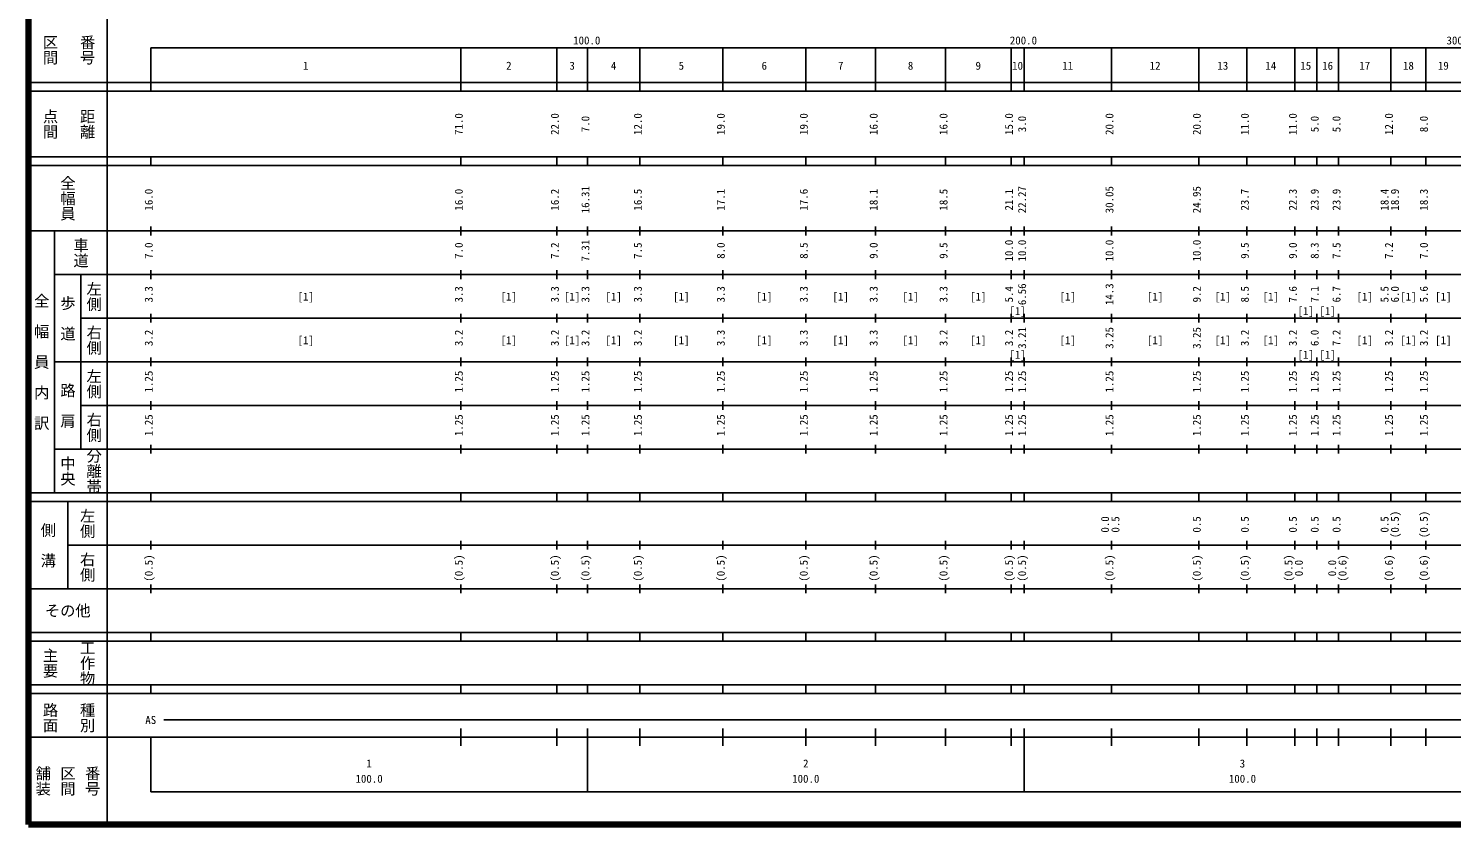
# Model space of a CAD drawing. Units: millimetres on the paper, enlarged 1000 times. Extents: x 40000 to 680000, y 20000 to 380000.
# Drawn here: x 40000 to 365881, y 20000 to 202409 of the extents above; entities that cross this region are included whole.
import ezdxf
from ezdxf.enums import TextEntityAlignment as Align

# ---------------------------------------------------------------- set-up
doc = ezdxf.new("R2010")
doc.units = ezdxf.units.MM
doc.header["$LTSCALE"] = 1000
doc.layers.add('M-TTL', color=2, linetype='Continuous', lineweight=140)
doc.layers.add('M-TTL-BAND', color=7, linetype='Continuous', lineweight=25)
doc.styles.add('@ＭＳ ゴシック', font='')
doc.styles.add('ＭＳ ゴシック', font='')
doc.styles.get('@ＭＳ ゴシック').set_extended_font_data('@MS Gothic')
doc.styles.get('ＭＳ ゴシック').set_extended_font_data('MS Gothic')

msp = doc.modelspace()

# ---------------------------------------------------------------- linework, layer by layer
at = {"layer": 'M-TTL'}
for p, q in [((40000, 380000), (40000, 20000)), ((40000, 20000), (680000, 20000))]:
    msp.add_line(p, q, dxfattribs=at)
at = {"layer": 'M-TTL-BAND'}
for p, q in [((58000, 370000), (58000, 20000)), ((68000, 198000), (579000, 198000)), ((68000, 198000), (68000, 188000)), ((139000, 188000), (139000, 198000)), ((161000, 188000), (161000, 198000)), ((168000, 188000), (168000, 198000)), ((180000, 188000), (180000, 198000)), ((199000, 188000), (199000, 198000)), ((218000, 188000), (218000, 198000)), ((234000, 188000), (234000, 198000)), ((250000, 188000), (250000, 198000)), ((265000, 188000), (265000, 198000)), ((268000, 188000), (268000, 198000)), ((288000, 188000), (288000, 198000)), ((308000, 188000), (308000, 198000)), ((319000, 188000), (319000, 198000)), ((330000, 188000), (330000, 198000)), ((335000, 188000), (335000, 198000)), ((340000, 188000), (340000, 198000)), ((352000, 188000), (352000, 198000)), ((360000, 188000), (360000, 198000)), ((40000, 190000), (579000, 190000)), ((40000, 188000), (579000, 188000)), ((40000, 173000), (579000, 173000)), ((68000, 171000), (68000, 173000)), ((139000, 171000), (139000, 173000)), ((161000, 171000), (161000, 173000)), ((168000, 171000), (168000, 173000)), ((180000, 171000), (180000, 173000)), ((199000, 171000), (199000, 173000)), ((218000, 171000), (218000, 173000)), ((234000, 171000), (234000, 173000)), ((250000, 171000), (250000, 173000)), ((265000, 171000), (265000, 173000)), ((268000, 171000), (268000, 173000)), ((288000, 171000), (288000, 173000)), ((308000, 171000), (308000, 173000)), ((319000, 171000), (319000, 173000)), ((330000, 171000), (330000, 173000)), ((335000, 171000), (335000, 173000)), ((340000, 171000), (340000, 173000)), ((352000, 171000), (352000, 173000)), ((360000, 171000), (360000, 173000)), ((40000, 171000), (579000, 171000)), ((68000, 155000), (68000, 157000)), ((139000, 155000), (139000, 157000)), ((161000, 155000), (161000, 157000)), ((168000, 155000), (168000, 157000)), ((180000, 155000), (180000, 157000)), ((199000, 155000), (199000, 157000)), ((218000, 155000), (218000, 157000)), ((234000, 155000), (234000, 157000)), ((250000, 155000), (250000, 157000)), ((265000, 155000), (265000, 157000)), ((268000, 155000), (268000, 157000)), ((288000, 155000), (288000, 157000)), ((308000, 155000), (308000, 157000)), ((319000, 155000), (319000, 157000)), ((330000, 155000), (330000, 157000)), ((335000, 155000), (335000, 157000)), ((340000, 155000), (340000, 157000)), ((352000, 155000), (352000, 157000)), ((360000, 155000), (360000, 157000)), ((40000, 156000), (579000, 156000)), ((46000, 96000), (46000, 156000)), ((68000, 145000), (68000, 147000)), ((139000, 145000), (139000, 147000)), ((161000, 145000), (161000, 147000)), ((168000, 145000), (168000, 147000)), ((180000, 145000), (180000, 147000)), ((199000, 145000), (199000, 147000)), ((218000, 145000), (218000, 147000)), ((234000, 145000), (234000, 147000)), ((250000, 145000), (250000, 147000)), ((265000, 145000), (265000, 147000)), ((268000, 145000), (268000, 147000)), ((288000, 145000), (288000, 147000)), ((308000, 145000), (308000, 147000)), ((319000, 145000), (319000, 147000)), ((330000, 145000), (330000, 147000)), ((335000, 145000), (335000, 147000)), ((340000, 145000), (340000, 147000)), ((352000, 145000), (352000, 147000)), ((360000, 145000), (360000, 147000)), ((46000, 146000), (579000, 146000)), ((52000, 146000), (52000, 106000)), ((68000, 135000), (68000, 137000)), ((139000, 135000), (139000, 137000)), ((161000, 135000), (161000, 137000)), ((168000, 135000), (168000, 137000)), ((180000, 135000), (180000, 137000)), ((199000, 135000), (199000, 137000)), ((218000, 135000), (218000, 137000)), ((234000, 135000), (234000, 137000)), ((250000, 135000), (250000, 137000)), ((265000, 135000), (265000, 137000)), ((268000, 135000), (268000, 137000)), ((288000, 135000), (288000, 137000)), ((308000, 135000), (308000, 137000)), ((319000, 135000), (319000, 137000)), ((330000, 135000), (330000, 137000)), ((335000, 135000), (335000, 137000)), ((340000, 135000), (340000, 137000)), ((352000, 135000), (352000, 137000)), ((360000, 135000), (360000, 137000)), ((52000, 136000), (579000, 136000)), ((46000, 126000), (579000, 126000)), ((68000, 125000), (68000, 127000)), ((139000, 125000), (139000, 127000)), ((161000, 125000), (161000, 127000)), ((168000, 125000), (168000, 127000)), ((180000, 125000), (180000, 127000)), ((199000, 125000), (199000, 127000)), ((218000, 125000), (218000, 127000)), ((234000, 125000), (234000, 127000)), ((250000, 125000), (250000, 127000)), ((265000, 125000), (265000, 127000)), ((268000, 125000), (268000, 127000)), ((288000, 125000), (288000, 127000)), ((308000, 125000), (308000, 127000)), ((319000, 125000), (319000, 127000)), ((330000, 125000), (330000, 127000)), ((335000, 125000), (335000, 127000)), ((340000, 125000), (340000, 127000)), ((352000, 125000), (352000, 127000)), ((360000, 125000), (360000, 127000)), ((52000, 116000), (579000, 116000)), ((68000, 115000), (68000, 117000)), ((139000, 115000), (139000, 117000)), ((161000, 115000), (161000, 117000)), ((168000, 115000), (168000, 117000)), ((180000, 115000), (180000, 117000)), ((199000, 115000), (199000, 117000)), ((218000, 115000), (218000, 117000)), ((234000, 115000), (234000, 117000)), ((250000, 115000), (250000, 117000)), ((265000, 115000), (265000, 117000)), ((268000, 115000), (268000, 117000)), ((288000, 115000), (288000, 117000)), ((308000, 115000), (308000, 117000)), ((319000, 115000), (319000, 117000)), ((330000, 115000), (330000, 117000)), ((335000, 115000), (335000, 117000)), ((340000, 115000), (340000, 117000)), ((352000, 115000), (352000, 117000)), ((360000, 115000), (360000, 117000)), ((46000, 106000), (579000, 106000)), ((68000, 105000), (68000, 107000)), ((139000, 105000), (139000, 107000)), ((161000, 105000), (161000, 107000)), ((168000, 105000), (168000, 107000)), ((180000, 105000), (180000, 107000)), ((199000, 105000), (199000, 107000)), ((218000, 105000), (218000, 107000)), ((234000, 105000), (234000, 107000)), ((250000, 105000), (250000, 107000)), ((265000, 105000), (265000, 107000)), ((268000, 105000), (268000, 107000)), ((288000, 105000), (288000, 107000)), ((308000, 105000), (308000, 107000)), ((319000, 105000), (319000, 107000)), ((330000, 105000), (330000, 107000)), ((335000, 105000), (335000, 107000)), ((340000, 105000), (340000, 107000)), ((352000, 105000), (352000, 107000)), ((360000, 105000), (360000, 107000)), ((40000, 96000), (579000, 96000)), ((68000, 94000), (68000, 96000)), ((139000, 94000), (139000, 96000)), ((161000, 94000), (161000, 96000)), ((168000, 94000), (168000, 96000)), ((180000, 94000), (180000, 96000)), ((199000, 94000), (199000, 96000)), ((218000, 94000), (218000, 96000)), ((234000, 94000), (234000, 96000)), ((250000, 94000), (250000, 96000)), ((265000, 94000), (265000, 96000)), ((268000, 94000), (268000, 96000)), ((288000, 94000), (288000, 96000)), ((308000, 94000), (308000, 96000)), ((319000, 94000), (319000, 96000)), ((330000, 94000), (330000, 96000)), ((335000, 94000), (335000, 96000)), ((340000, 94000), (340000, 96000)), ((352000, 94000), (352000, 96000)), ((360000, 94000), (360000, 96000)), ((40000, 94000), (579000, 94000)), ((49000, 94000), (49000, 74000)), ((68000, 83000), (68000, 85000)), ((139000, 83000), (139000, 85000)), ((161000, 83000), (161000, 85000)), ((168000, 83000), (168000, 85000)), ((180000, 83000), (180000, 85000)), ((199000, 83000), (199000, 85000)), ((218000, 83000), (218000, 85000)), ((234000, 83000), (234000, 85000)), ((250000, 83000), (250000, 85000)), ((265000, 83000), (265000, 85000)), ((268000, 83000), (268000, 85000)), ((288000, 83000), (288000, 85000)), ((308000, 83000), (308000, 85000)), ((319000, 83000), (319000, 85000)), ((330000, 83000), (330000, 85000)), ((335000, 83000), (335000, 85000)), ((340000, 83000), (340000, 85000)), ((352000, 83000), (352000, 85000)), ((360000, 83000), (360000, 85000)), ((49000, 84000), (579000, 84000)), ((68000, 73000), (68000, 75000)), ((139000, 73000), (139000, 75000)), ((161000, 73000), (161000, 75000)), ((168000, 73000), (168000, 75000)), ((180000, 73000), (180000, 75000)), ((199000, 73000), (199000, 75000)), ((218000, 73000), (218000, 75000)), ((234000, 73000), (234000, 75000)), ((250000, 73000), (250000, 75000)), ((265000, 73000), (265000, 75000)), ((268000, 73000), (268000, 75000)), ((288000, 73000), (288000, 75000)), ((308000, 73000), (308000, 75000)), ((319000, 73000), (319000, 75000)), ((330000, 73000), (330000, 75000)), ((335000, 73000), (335000, 75000)), ((340000, 73000), (340000, 75000)), ((352000, 73000), (352000, 75000)), ((360000, 73000), (360000, 75000)), ((40000, 74000), (579000, 74000)), ((40000, 64000), (579000, 64000)), ((40000, 62000), (579000, 62000)), ((68000, 62000), (68000, 64000)), ((139000, 62000), (139000, 64000)), ((161000, 62000), (161000, 64000)), ((168000, 62000), (168000, 64000)), ((180000, 62000), (180000, 64000)), ((199000, 62000), (199000, 64000)), ((218000, 62000), (218000, 64000)), ((234000, 62000), (234000, 64000)), ((250000, 62000), (250000, 64000)), ((265000, 62000), (265000, 64000)), ((268000, 62000), (268000, 64000)), ((288000, 62000), (288000, 64000)), ((308000, 62000), (308000, 64000)), ((319000, 62000), (319000, 64000)), ((330000, 62000), (330000, 64000)), ((335000, 62000), (335000, 64000)), ((340000, 62000), (340000, 64000)), ((352000, 62000), (352000, 64000)), ((360000, 62000), (360000, 64000)), ((40000, 52000), (579000, 52000)), ((40000, 50000), (579000, 50000)), ((68000, 50000), (68000, 52000)), ((139000, 50000), (139000, 52000)), ((161000, 50000), (161000, 52000)), ((168000, 50000), (168000, 52000)), ((180000, 50000), (180000, 52000)), ((199000, 50000), (199000, 52000)), ((218000, 50000), (218000, 52000)), ((234000, 50000), (234000, 52000)), ((250000, 50000), (250000, 52000)), ((265000, 50000), (265000, 52000)), ((268000, 50000), (268000, 52000)), ((288000, 50000), (288000, 52000)), ((308000, 50000), (308000, 52000)), ((319000, 50000), (319000, 52000)), ((330000, 50000), (330000, 52000)), ((335000, 50000), (335000, 52000)), ((340000, 50000), (340000, 52000)), ((352000, 50000), (352000, 52000)), ((360000, 50000), (360000, 52000)), ((71000, 44000), (565000, 44000)), ((40000, 40000), (579000, 40000)), ((68000, 40000), (68000, 27500)), ((139000, 38000), (139000, 42000)), ((161000, 38000), (161000, 42000)), ((168000, 27500), (168000, 42000)), ((180000, 38000), (180000, 42000)), ((199000, 38000), (199000, 42000)), ((218000, 38000), (218000, 42000)), ((234000, 38000), (234000, 42000)), ((250000, 38000), (250000, 42000)), ((265000, 38000), (265000, 42000)), ((268000, 27500), (268000, 42000)), ((288000, 38000), (288000, 42000)), ((308000, 38000), (308000, 42000)), ((319000, 38000), (319000, 42000)), ((330000, 38000), (330000, 42000)), ((335000, 38000), (335000, 42000)), ((340000, 38000), (340000, 42000)), ((352000, 38000), (352000, 42000)), ((360000, 38000), (360000, 42000)), ((68000, 27500), (579000, 27500))]:
    msp.add_line(p, q, dxfattribs=at)

# ---------------------------------------------------------------- texts
at = {"layer": 'M-TTL-BAND', "style": '@ＭＳ ゴシック'}
for s, p in [('区間', (45000, 197500)), ('番号', (53500, 197500)), ('点間', (45000, 180500)), ('距離', (53500, 180500)), ('全幅員', (49000, 163500)), ('車道', (52000, 151000)), ('左側', (55000, 141000)), ('全\u3000幅\u3000員\u3000内\u3000訳', (43000, 126000)), ('歩\u3000道', (49000, 136000)), ('右側', (55000, 131000)), ('左側', (55000, 121000)), ('路\u3000肩', (49000, 116000)), ('右側', (55000, 111000)), ('中央', (49000, 101000)), ('分離帯', (55000, 101000)), ('左側', (53500, 89000)), ('側\u3000溝', (44500, 84000)), ('右側', (53500, 79000)), ('主要', (45000, 57000)), ('工作物', (53500, 57000)), ('路面', (45000, 44500)), ('種別', (53500, 44500)), ('舗装', (43333, 30000)), ('区間', (49000, 30000)), ('番号', (54667, 30000))]:
    msp.add_text(s, height=2566, rotation=270, dxfattribs=at).set_placement(p, align=Align.MIDDLE_CENTER)
at = {"layer": 'M-TTL-BAND', "style": 'ＭＳ ゴシック'}
for s, p in [('100.0', (167844, 198195)), ('200.0', (267844, 198195)), ('300.0', (367844, 198195)), ('1', (103500, 192405)), ('2', (150000, 192405)), ('3', (164500, 192405)), ('4', (174000, 192405)), ('5', (189500, 192405)), ('6', (208500, 192405)), ('7', (226000, 192405)), ('8', (242000, 192405)), ('9', (257500, 192405)), ('10', (266500, 192405)), ('11', (278000, 192405)), ('12', (298000, 192405)), ('13', (313500, 192405)), ('14', (324500, 192405)), ('15', (332500, 192405)), ('16', (337500, 192405)), ('17', (346000, 192405)), ('18', (356000, 192405)), ('19', (364000, 192405)), ('[1]', (103500, 139500)), ('[1]', (150000, 139500)), ('[1]', (164500, 139500)), ('[1]', (174000, 139500)), ('[1]', (189500, 139500)), ('[1]', (208500, 139500)), ('[1]', (226000, 139500)), ('[1]', (242000, 139500)), ('[1]', (257500, 139500)), ('[1]', (278000, 139500)), ('[1]', (298000, 139500)), ('[1]', (313500, 139500)), ('[1]', (324500, 139500)), ('[1]', (346000, 139500)), ('[1]', (356000, 139500)), ('[1]', (364000, 139500)), ('[1]', (266500, 136195)), ('[1]', (332500, 136195)), ('[1]', (337500, 136195)), ('[1]', (103500, 129500)), ('[1]', (150000, 129500)), ('[1]', (164500, 129500)), ('[1]', (174000, 129500)), ('[1]', (189500, 129500)), ('[1]', (208500, 129500)), ('[1]', (226000, 129500)), ('[1]', (242000, 129500)), ('[1]', (257500, 129500)), ('[1]', (278000, 129500)), ('[1]', (298000, 129500)), ('[1]', (313500, 129500)), ('[1]', (324500, 129500)), ('[1]', (346000, 129500)), ('[1]', (356000, 129500)), ('[1]', (364000, 129500)), ('[1]', (266500, 126195)), ('[1]', (332500, 126195)), ('[1]', (337500, 126195)), ('AS', (68000, 42500)), ('1', (118000, 32523)), ('2', (218000, 32523)), ('3', (318000, 32523)), ('100.0', (118000, 29033)), ('100.0', (218000, 29033)), ('100.0', (318000, 29033))]:
    msp.add_text(s, height=1833, dxfattribs=at).set_placement(p, align=Align.BOTTOM_CENTER)
for s, p in [('71.0', (140000, 180500)), ('22.0', (162000, 180500)), ('12.0', (181000, 180500)), ('19.0', (200000, 180500)), ('19.0', (219000, 180500)), ('16.0', (235000, 180500)), ('16.0', (251000, 180500)), ('15.0', (266000, 180500)), ('20.0', (289000, 180500)), ('20.0', (309000, 180500)), ('11.0', (320000, 180500)), ('11.0', (331000, 180500)), ('12.0', (353000, 180500)), ('7.0', (169000, 180500)), ('3.0', (269000, 180500)), ('5.0', (336000, 180500)), ('5.0', (341000, 180500)), ('8.0', (361000, 180500)), ('16.0', (69000, 163174)), ('16.0', (140000, 163174)), ('16.2', (162000, 163174)), ('16.31', (169000, 163174)), ('16.5', (181000, 163174)), ('17.1', (200000, 163174)), ('17.6', (219000, 163174)), ('18.1', (235000, 163174)), ('18.5', (251000, 163174)), ('21.1', (266000, 163174)), ('22.27', (269000, 163174)), ('30.05', (289000, 163174)), ('24.95', (309000, 163174)), ('23.7', (320000, 163174)), ('22.3', (331000, 163174)), ('23.9', (336000, 163174)), ('23.9', (341000, 163174)), ('18.4', (352000, 163174)), ('18.9', (354370, 163174)), ('18.3', (361000, 163174)), ('7.0', (69000, 151500)), ('7.0', (140000, 151500)), ('7.2', (162000, 151500)), ('7.31', (169000, 151500)), ('7.5', (181000, 151500)), ('8.0', (200000, 151500)), ('8.5', (219000, 151500)), ('9.0', (235000, 151500)), ('9.5', (251000, 151500)), ('10.0', (266000, 151500)), ('10.0', (269000, 151500)), ('10.0', (289000, 151500)), ('10.0', (309000, 151500)), ('9.5', (320000, 151500)), ('9.0', (331000, 151500)), ('8.3', (336000, 151500)), ('7.5', (341000, 151500)), ('7.2', (353000, 151500)), ('7.0', (361000, 151500)), ('6.56', (269000, 141500)), ('14.3', (289000, 141500)), ('3.3', (69000, 141500)), ('3.3', (140000, 141500)), ('3.3', (162000, 141500)), ('3.3', (169000, 141500)), ('3.3', (181000, 141500)), ('3.3', (200000, 141500)), ('3.3', (219000, 141500)), ('3.3', (235000, 141500)), ('3.3', (251000, 141500)), ('5.4', (266000, 141500)), ('9.2', (309000, 141500)), ('8.5', (320000, 141500)), ('7.6', (331000, 141500)), ('7.1', (336000, 141500)), ('6.7', (341000, 141500)), ('5.5', (352000, 141500)), ('6.0', (354370, 141500)), ('5.6', (361000, 141500)), ('3.21', (269000, 131500)), ('3.25', (289000, 131500)), ('3.25', (309000, 131500)), ('3.2', (69000, 131500)), ('3.2', (140000, 131500)), ('3.2', (162000, 131500)), ('3.2', (169000, 131500)), ('3.2', (181000, 131500)), ('3.3', (200000, 131500)), ('3.3', (219000, 131500)), ('3.3', (235000, 131500)), ('3.2', (251000, 131500)), ('3.2', (266000, 131500)), ('3.2', (320000, 131500)), ('3.2', (331000, 131500)), ('6.0', (336000, 131500)), ('7.2', (341000, 131500)), ('3.2', (353000, 131500)), ('3.2', (361000, 131500)), ('1.25', (69000, 121500)), ('1.25', (140000, 121500)), ('1.25', (162000, 121500)), ('1.25', (169000, 121500)), ('1.25', (181000, 121500)), ('1.25', (200000, 121500)), ('1.25', (219000, 121500)), ('1.25', (235000, 121500)), ('1.25', (251000, 121500)), ('1.25', (266000, 121500)), ('1.25', (269000, 121500)), ('1.25', (289000, 121500)), ('1.25', (309000, 121500)), ('1.25', (320000, 121500)), ('1.25', (331000, 121500)), ('1.25', (336000, 121500)), ('1.25', (341000, 121500)), ('1.25', (353000, 121500)), ('1.25', (361000, 121500)), ('1.25', (69000, 111500)), ('1.25', (140000, 111500)), ('1.25', (162000, 111500)), ('1.25', (169000, 111500)), ('1.25', (181000, 111500)), ('1.25', (200000, 111500)), ('1.25', (219000, 111500)), ('1.25', (235000, 111500)), ('1.25', (251000, 111500)), ('1.25', (266000, 111500)), ('1.25', (269000, 111500)), ('1.25', (289000, 111500)), ('1.25', (309000, 111500)), ('1.25', (320000, 111500)), ('1.25', (331000, 111500)), ('1.25', (336000, 111500)), ('1.25', (341000, 111500)), ('1.25', (353000, 111500)), ('1.25', (361000, 111500)), ('(0.5)', (354370, 88764)), ('(0.5)', (361000, 88764)), ('0.0', (288000, 88764)), ('0.5', (290370, 88764)), ('0.5', (309000, 88764)), ('0.5', (320000, 88764)), ('0.5', (331000, 88764)), ('0.5', (336000, 88764)), ('0.5', (341000, 88764)), ('0.5', (352000, 88764)), ('(0.5)', (69000, 78764)), ('(0.5)', (140000, 78764)), ('(0.5)', (162000, 78764)), ('(0.5)', (169000, 78764)), ('(0.5)', (181000, 78764)), ('(0.5)', (200000, 78764)), ('(0.5)', (219000, 78764)), ('(0.5)', (235000, 78764)), ('(0.5)', (251000, 78764)), ('(0.5)', (266000, 78764)), ('(0.5)', (269000, 78764)), ('(0.5)', (289000, 78764)), ('(0.5)', (309000, 78764)), ('(0.5)', (320000, 78764)), ('(0.5)', (330000, 78764)), ('(0.6)', (342370, 78764)), ('(0.6)', (353000, 78764)), ('(0.6)', (361000, 78764)), ('0.0', (332370, 78764)), ('0.0', (340000, 78764))]:
    msp.add_text(s, height=1833, rotation=90, dxfattribs=at).set_placement(p, align=Align.BOTTOM_CENTER)
msp.add_text('その他', height=2566, dxfattribs=at).set_placement((49000, 69000), align=Align.MIDDLE_CENTER)

doc.saveas('drawing.dxf')
